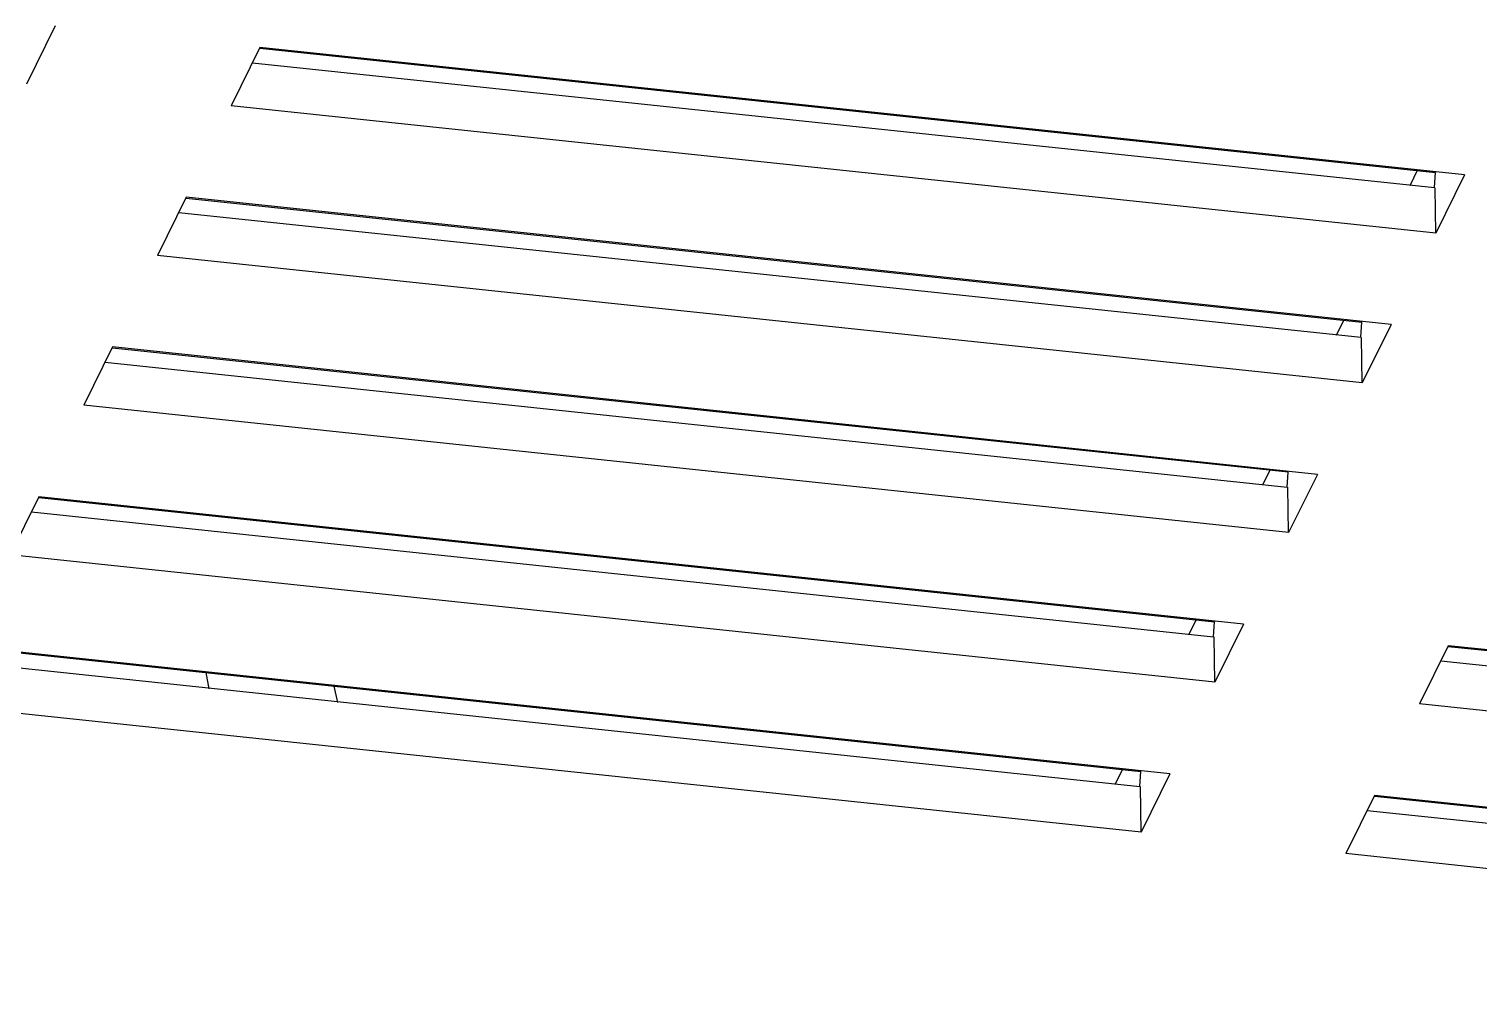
# Model space of a CAD drawing. Header units: millimetres. Extents: x 10368 to 13229, y -13270 to -11269.
# Drawn here: x 13009.3 to 13063.4, y -12430.6 to -12395.1 of the extents above; entities that cross this region are included whole.
import ezdxf

# ---------------------------------------------------------------- set-up
doc = ezdxf.new("R2010")
doc.units = ezdxf.units.MM

# ---------------------------------------------------------------- blocks, each defined once
blk = doc.blocks.new('u59')
at = {"color": 7, "linetype": 'Continuous'}
for p, q in [((-539.165, 166.458), (-494.213, 161.708)), ((-495.006, 160.098), (-539.105, 164.757)), ((-540.235, 164.284), (-495.284, 159.535)), ((-495.281, 159.562), (-539.142, 164.196)), ((-495.284, 159.535), (-494.213, 161.708)), ((-541.914, 160.875), (-496.962, 156.125)), ((-487.647, 158.728), (-486.576, 160.901)), ((-486.576, 160.901), (-441.625, 156.152)), ((-486.576, 160.901), (-486.541, 159.203)), ((-497.755, 154.515), (-541.854, 159.174)), ((-486.517, 159.201), (-486.554, 158.641)), ((-442.418, 154.541), (-486.517, 159.201)), ((-485.873, 158.568), (-485.595, 159.131)), ((-542.984, 158.701), (-498.032, 153.952)), ((-498.03, 153.979), (-541.891, 158.613)), ((-487.647, 158.728), (-442.695, 153.978)), ((-442.692, 154.006), (-486.554, 158.64)), ((-498.032, 153.952), (-496.962, 156.125)), ((-456.602, 156.068), (-456.456, 155.46)), ((-490.396, 153.145), (-489.325, 155.318)), ((-489.325, 155.318), (-444.374, 150.569)), ((-489.325, 155.318), (-489.29, 153.62)), ((-451.801, 155.561), (-451.685, 154.956)), ((-490.396, 153.145), (-445.444, 148.395)), ((-489.266, 153.618), (-489.303, 153.058)), ((-445.167, 148.958), (-489.266, 153.618)), ((-488.622, 152.985), (-488.344, 153.548)), ((-445.441, 148.423), (-489.303, 153.057)), ((-445.444, 148.395), (-444.374, 150.569)), ((-493.145, 147.562), (-492.074, 149.735)), ((-492.074, 149.735), (-447.123, 144.986)), ((-492.074, 149.735), (-492.039, 148.037)), ((-492.015, 148.035), (-492.052, 147.475)), ((-447.916, 143.375), (-492.015, 148.035)), ((-491.37, 147.402), (-491.093, 147.965)), ((-493.145, 147.562), (-448.193, 142.812)), ((-448.19, 142.84), (-492.052, 147.474)), ((-448.193, 142.812), (-447.123, 144.986)), ((-495.894, 141.979), (-494.823, 144.152)), ((-494.823, 144.152), (-449.872, 139.403)), ((-494.823, 144.152), (-494.788, 142.454)), ((-494.763, 142.452), (-494.801, 141.892)), ((-450.665, 137.792), (-494.764, 142.452)), ((-494.119, 141.819), (-493.842, 142.382)), ((-495.894, 141.979), (-450.942, 137.229)), ((-450.939, 137.257), (-494.801, 141.891)), ((-450.942, 137.229), (-449.872, 139.403)), ((-498.642, 136.396), (-497.572, 138.569)), ((-497.572, 138.569), (-452.621, 133.82)), ((-497.572, 138.569), (-497.537, 136.871)), ((-498.642, 136.396), (-453.691, 131.646)), ((-497.512, 136.869), (-497.55, 136.309)), ((-453.414, 132.209), (-497.513, 136.869)), ((-496.868, 136.236), (-496.591, 136.799)), ((-453.688, 131.674), (-497.55, 136.308)), ((-453.691, 131.646), (-452.621, 133.82)), ((-446.054, 130.839), (-444.984, 133.013))]:
    blk.add_line(p, q, dxfattribs=at)

msp = doc.modelspace()

# ---------------------------------------------------------------- block references
at = {"rotation": 180}
msp.add_blockref('u59', (12564.199, -12264.161), dxfattribs=at)

doc.saveas('drawing.dxf')
